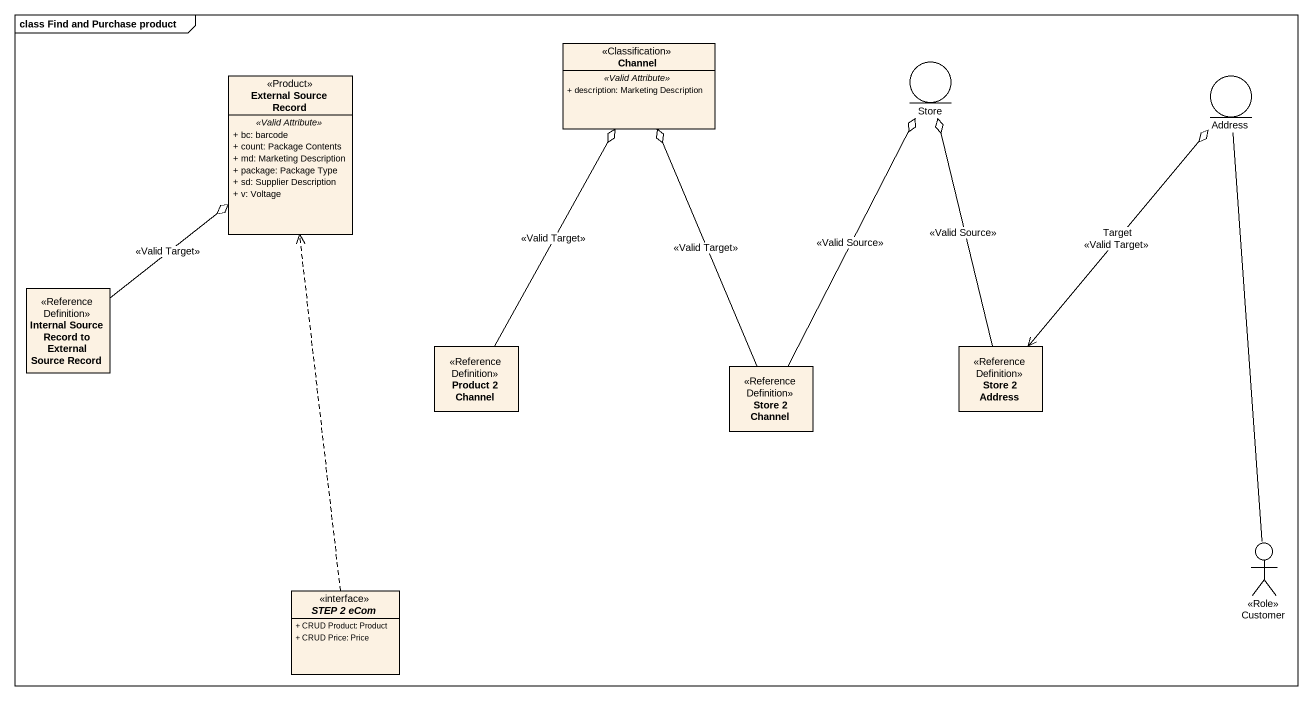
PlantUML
@startuml
mainframe class Find and Purchase product
allowmixing
hide circle
hide empty members
skinparam classAttributeIconSize 0
class Channel <<Classification>> {
  .. <<Valid Attribute>> ..
  + description: Marketing Description
}
entity Store
class "External Source Record" as External_Source_Record <<Product>> {
  .. <<Valid Attribute>> ..
  + bc: barcode
  + count: Package Contents
  + md: Marketing Description
  + package: Package Type
  + sd: Supplier Description
  + v: Voltage
}
entity Address
class "Internal Source Record to External Source Record" as Internal_Source_Record_to <<Reference Definition>>
class "Product 2 Channel" as Product_2_Channel <<Reference Definition>>
class "Store 2 Channel" as Store_2_Channel <<Reference Definition>>
class "Store 2 Address" as Store_2_Address <<Reference Definition>>
actor Customer <<Role>>
interface "STEP 2 eCom" as STEP_2_eCom {
  + CRUD Product: Product
  + CRUD Price: Price
}
Internal_Source_Record_to -up-o External_Source_Record : <<Valid Target>>
Product_2_Channel -up-o Channel : <<Valid Target>>
Store_2_Channel -up-o Channel : <<Valid Target>>
Store_2_Channel -up-o Store : <<Valid Source>>
Store_2_Address -up-o Store : <<Valid Source>>
Store_2_Address <-up-o Address : Target\n<<Valid Target>>
Customer -up- Address
STEP_2_eCom .up.> External_Source_Record
@enduml
